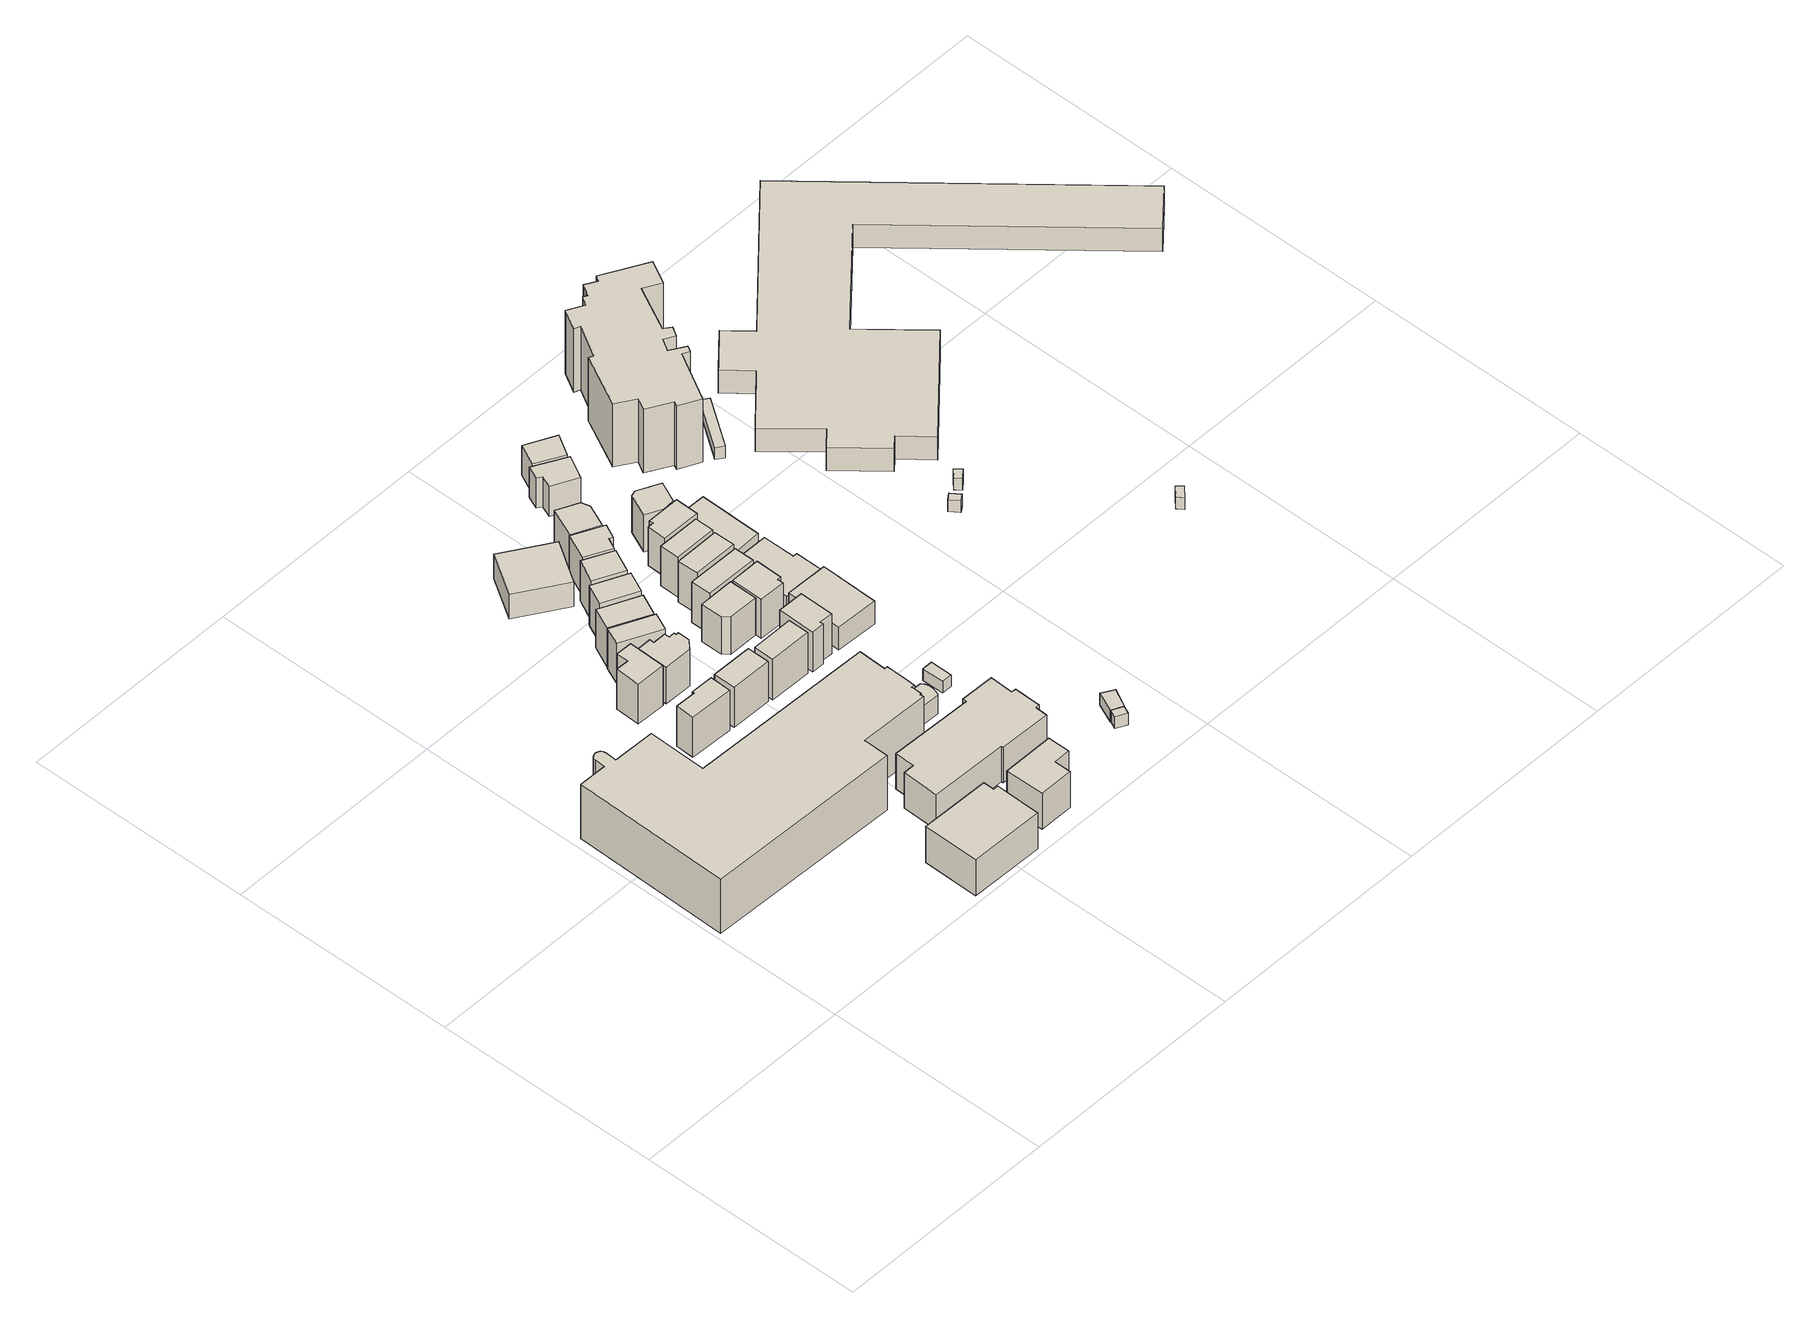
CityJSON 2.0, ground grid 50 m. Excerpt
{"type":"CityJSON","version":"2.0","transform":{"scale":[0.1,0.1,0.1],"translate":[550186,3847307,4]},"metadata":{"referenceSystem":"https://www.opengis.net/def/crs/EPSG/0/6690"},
"CityObjects":{
"building1":{"type":"Building","attributes":{"計測周辺長":196.18,"1/2500図郭":3,"区名":"東淀川区","町丁目名称":"井高野４丁目","街区番号":6,"class":"3002","usage":"422","measuredHeight":14,"storeysAboveGround":4,"BuildingDetailAttribute.buildingRoofEdgeArea":1460.34,"BuildingDetailAttribute.buildingStructureType":"603","BuildingDetailAttribute.buildingStructureOrgType":"3","BuildingDetailAttribute.detailedUsage":"1415","BuildingDetailAttribute.specifiedBuildingCoverageRate":0.6,"BuildingDetailAttribute.surveyYear":2017,"BuildingRiverFloodingRiskAttribute.description":"1","BuildingRiverFloodingRiskAttribute.rank":"2","BuildingRiverFloodingRiskAttribute.depth":2.36,"BuildingRiverFloodingRiskAttribute.adminType":"1","BuildingRiverFloodingRiskAttribute.scale":"2","BuildingRiverFloodingRiskAttribute.duration":105.32,"BuildingIDAttribute.prefecture":"27","BuildingIDAttribute.city":"27114"},"geometry":[{"type":"Solid","lod":"1","boundaries":[[[[0,1,2,3,4,5,6,7,8,9,10,11,12,13,14,15,16,17,18,19,20,21,22,23,24,25,26]],[[25,27,28,26]],[[24,29,27,25]],[[23,30,29,24]],[[22,31,30,23]],[[21,32,31,22]],[[20,33,32,21]],[[19,34,33,20]],[[18,35,34,19]],[[17,36,35,18]],[[16,37,36,17]],[[15,38,37,16]],[[14,39,38,15]],[[13,40,39,14]],[[12,41,40,13]],[[11,42,41,12]],[[10,43,42,11]],[[9,44,43,10]],[[8,45,44,9]],[[7,46,45,8]],[[6,47,46,7]],[[5,48,47,6]],[[4,49,48,5]],[[3,50,49,4]],[[2,51,50,3]],[[1,52,51,2]],[[0,53,52,1]],[[26,28,53,0]],[[27,29,30,31,32,33,34,35,36,37,38,39,40,41,42,43,44,45,46,47,48,49,50,51,52,53,28]]]]}]},
"building2":{"type":"Building","attributes":{"class":"3001","measuredHeight":9.3,"BuildingDetailAttribute.specifiedBuildingCoverageRate":0.6,"BuildingDetailAttribute.surveyYear":2017,"BuildingRiverFloodingRiskAttribute.description":"1","BuildingRiverFloodingRiskAttribute.rank":"2","BuildingRiverFloodingRiskAttribute.depth":2.57,"BuildingRiverFloodingRiskAttribute.adminType":"1","BuildingRiverFloodingRiskAttribute.scale":"2","BuildingRiverFloodingRiskAttribute.duration":127.08,"BuildingIDAttribute.prefecture":"27","BuildingIDAttribute.city":"27114"},"geometry":[{"type":"Solid","lod":"1","boundaries":[[[[54,55,56,57,58,59]],[[58,60,61,59]],[[57,62,60,58]],[[56,63,62,57]],[[55,64,63,56]],[[54,65,64,55]],[[59,61,65,54]],[[60,62,63,64,65,61]]]]}]},
"building3":{"type":"Building","attributes":{"計測周辺長":28.4,"1/2500図郭":3,"区名":"東淀川区","町丁目名称":"井高野４丁目","街区番号":6,"class":"3001","usage":"411","measuredHeight":10.3,"storeysAboveGround":3,"BuildingDetailAttribute.buildingRoofEdgeArea":41.92,"BuildingDetailAttribute.buildingStructureType":"610","BuildingDetailAttribute.buildingStructureOrgType":"2","BuildingDetailAttribute.detailedUsage":"1110","BuildingDetailAttribute.specifiedBuildingCoverageRate":0.6,"BuildingDetailAttribute.surveyYear":2017,"BuildingRiverFloodingRiskAttribute.description":"1","BuildingRiverFloodingRiskAttribute.rank":"2","BuildingRiverFloodingRiskAttribute.depth":2.26,"BuildingRiverFloodingRiskAttribute.adminType":"1","BuildingRiverFloodingRiskAttribute.scale":"2","BuildingRiverFloodingRiskAttribute.duration":91.05,"BuildingIDAttribute.prefecture":"27","BuildingIDAttribute.city":"27114"},"geometry":[{"type":"Solid","lod":"1","boundaries":[[[[66,67,68,69,70,71]],[[70,72,73,71]],[[69,74,72,70]],[[68,75,74,69]],[[67,76,75,68]],[[66,77,76,67]],[[71,73,77,66]],[[72,74,75,76,77,73]]]]}]},
"building4":{"type":"Building","attributes":{"計測周辺長":29.21,"1/2500図郭":3,"区名":"東淀川区","町丁目名称":"井高野４丁目","街区番号":6,"class":"3001","usage":"411","measuredHeight":10.3,"storeysAboveGround":3,"BuildingDetailAttribute.buildingRoofEdgeArea":44.87,"BuildingDetailAttribute.buildingStructureType":"610","BuildingDetailAttribute.buildingStructureOrgType":"2","BuildingDetailAttribute.detailedUsage":"1110","BuildingDetailAttribute.specifiedBuildingCoverageRate":0.6,"BuildingDetailAttribute.surveyYear":2017,"BuildingRiverFloodingRiskAttribute.description":"1","BuildingRiverFloodingRiskAttribute.rank":"2","BuildingRiverFloodingRiskAttribute.depth":1.73,"BuildingRiverFloodingRiskAttribute.adminType":"1","BuildingRiverFloodingRiskAttribute.scale":"2","BuildingRiverFloodingRiskAttribute.duration":37.47,"BuildingIDAttribute.prefecture":"27","BuildingIDAttribute.city":"27114"},"geometry":[{"type":"Solid","lod":"1","boundaries":[[[[78,79,80,81,82,83]],[[82,84,85,83]],[[81,86,84,82]],[[80,87,86,81]],[[79,88,87,80]],[[78,89,88,79]],[[83,85,89,78]],[[84,86,87,88,89,85]]]]}]},
"building5":{"type":"Building","attributes":{"計測周辺長":28.8,"1/2500図郭":3,"区名":"東淀川区","町丁目名称":"井高野４丁目","街区番号":6,"class":"3001","usage":"411","measuredHeight":9.4,"storeysAboveGround":3,"BuildingDetailAttribute.buildingRoofEdgeArea":46.7,"BuildingDetailAttribute.buildingStructureType":"610","BuildingDetailAttribute.buildingStructureOrgType":"2","BuildingDetailAttribute.detailedUsage":"1110","BuildingDetailAttribute.specifiedBuildingCoverageRate":0.6,"BuildingDetailAttribute.surveyYear":2017,"BuildingRiverFloodingRiskAttribute.description":"1","BuildingRiverFloodingRiskAttribute.rank":"2","BuildingRiverFloodingRiskAttribute.depth":1.73,"BuildingRiverFloodingRiskAttribute.adminType":"1","BuildingRiverFloodingRiskAttribute.scale":"2","BuildingRiverFloodingRiskAttribute.duration":37.47,"BuildingIDAttribute.prefecture":"27","BuildingIDAttribute.city":"27114"},"geometry":[{"type":"Solid","lod":"1","boundaries":[[[[90,91,92,93,94,95,96,97,98,99,100]],[[99,101,102,100]],[[98,103,101,99]],[[97,104,103,98]],[[96,105,104,97]],[[95,106,105,96]],[[94,107,106,95]],[[93,108,107,94]],[[92,109,108,93]],[[91,110,109,92]],[[90,111,110,91]],[[100,102,111,90]],[[101,103,104,105,106,107,108,109,110,111,102]]]]}]},
"building6":{"type":"Building","attributes":{"計測周辺長":27.89,"1/2500図郭":3,"区名":"東淀川区","町丁目名称":"井高野４丁目","街区番号":6,"class":"3001","usage":"411","measuredHeight":10.3,"storeysAboveGround":3,"BuildingDetailAttribute.buildingRoofEdgeArea":44.16,"BuildingDetailAttribute.buildingStructureType":"610","BuildingDetailAttribute.buildingStructureOrgType":"2","BuildingDetailAttribute.detailedUsage":"1110","BuildingDetailAttribute.specifiedBuildingCoverageRate":0.6,"BuildingDetailAttribute.surveyYear":2017,"BuildingRiverFloodingRiskAttribute.description":"1","BuildingRiverFloodingRiskAttribute.rank":"2","BuildingRiverFloodingRiskAttribute.depth":2.26,"BuildingRiverFloodingRiskAttribute.adminType":"1","BuildingRiverFloodingRiskAttribute.scale":"2","BuildingRiverFloodingRiskAttribute.duration":91.05,"BuildingIDAttribute.prefecture":"27","BuildingIDAttribute.city":"27114"},"geometry":[{"type":"Solid","lod":"1","boundaries":[[[[112,113,114,115]],[[114,116,117,115]],[[113,118,116,114]],[[112,119,118,113]],[[115,117,119,112]],[[116,118,119,117]]]]}]},
"building7":{"type":"Building","attributes":{"計測周辺長":27.49,"1/2500図郭":3,"区名":"東淀川区","町丁目名称":"井高野４丁目","街区番号":6,"class":"3001","usage":"411","measuredHeight":10.3,"storeysAboveGround":3,"BuildingDetailAttribute.buildingRoofEdgeArea":39.57,"BuildingDetailAttribute.buildingStructureType":"610","BuildingDetailAttribute.buildingStructureOrgType":"2","BuildingDetailAttribute.detailedUsage":"1110","BuildingDetailAttribute.specifiedBuildingCoverageRate":0.6,"BuildingDetailAttribute.surveyYear":2017,"BuildingRiverFloodingRiskAttribute.description":"1","BuildingRiverFloodingRiskAttribute.rank":"2","BuildingRiverFloodingRiskAttribute.depth":1.73,"BuildingRiverFloodingRiskAttribute.adminType":"1","BuildingRiverFloodingRiskAttribute.scale":"2","BuildingRiverFloodingRiskAttribute.duration":37.47,"BuildingIDAttribute.prefecture":"27","BuildingIDAttribute.city":"27114"},"geometry":[{"type":"Solid","lod":"1","boundaries":[[[[120,121,122,123]],[[122,124,125,123]],[[121,126,124,122]],[[120,127,126,121]],[[123,125,127,120]],[[124,126,127,125]]]]}]},
"building8":{"type":"Building","attributes":{"class":"3001","measuredHeight":9.1,"BuildingDetailAttribute.specifiedBuildingCoverageRate":0.6,"BuildingDetailAttribute.surveyYear":2017,"BuildingRiverFloodingRiskAttribute.description":"1","BuildingRiverFloodingRiskAttribute.rank":"2","BuildingRiverFloodingRiskAttribute.depth":2.59,"BuildingRiverFloodingRiskAttribute.adminType":"1","BuildingRiverFloodingRiskAttribute.scale":"2","BuildingRiverFloodingRiskAttribute.duration":127.22,"BuildingIDAttribute.prefecture":"27","BuildingIDAttribute.city":"27114"},"geometry":[{"type":"Solid","lod":"1","boundaries":[[[[128,129,130,131,132,133]],[[132,134,135,133]],[[131,136,134,132]],[[130,137,136,131]],[[129,138,137,130]],[[128,139,138,129]],[[133,135,139,128]],[[134,136,137,138,139,135]]]]}]},
"building9":{"type":"Building","attributes":{"class":"3002","measuredHeight":9.1,"BuildingDetailAttribute.specifiedBuildingCoverageRate":0.6,"BuildingDetailAttribute.surveyYear":2017,"BuildingRiverFloodingRiskAttribute.description":"1","BuildingRiverFloodingRiskAttribute.rank":"2","BuildingRiverFloodingRiskAttribute.depth":2.65,"BuildingRiverFloodingRiskAttribute.adminType":"1","BuildingRiverFloodingRiskAttribute.scale":"2","BuildingRiverFloodingRiskAttribute.duration":133.52,"BuildingIDAttribute.prefecture":"27","BuildingIDAttribute.city":"27114"},"geometry":[{"type":"Solid","lod":"1","boundaries":[[[[140,141,142,143,144,145,146,147,148,149,150,151,152,153]],[[152,154,155,153]],[[151,156,154,152]],[[150,157,156,151]],[[149,158,157,150]],[[148,159,158,149]],[[147,160,159,148]],[[146,161,160,147]],[[145,162,161,146]],[[144,163,162,145]],[[143,164,163,144]],[[142,165,164,143]],[[141,166,165,142]],[[140,167,166,141]],[[153,155,167,140]],[[154,156,157,158,159,160,161,162,163,164,165,166,167,155]]]]}]},
"building10":{"type":"Building","attributes":{"計測周辺長":29.02,"1/2500図郭":3,"区名":"東淀川区","町丁目名称":"井高野４丁目","街区番号":6,"class":"3001","usage":"411","measuredHeight":9.8,"storeysAboveGround":3,"BuildingDetailAttribute.buildingRoofEdgeArea":48.47,"BuildingDetailAttribute.buildingStructureType":"610","BuildingDetailAttribute.buildingStructureOrgType":"2","BuildingDetailAttribute.detailedUsage":"1110","BuildingDetailAttribute.specifiedBuildingCoverageRate":0.6,"BuildingDetailAttribute.surveyYear":2017,"BuildingRiverFloodingRiskAttribute.description":"1","BuildingRiverFloodingRiskAttribute.rank":"2","BuildingRiverFloodingRiskAttribute.depth":1.73,"BuildingRiverFloodingRiskAttribute.adminType":"1","BuildingRiverFloodingRiskAttribute.scale":"2","BuildingRiverFloodingRiskAttribute.duration":37.47,"BuildingIDAttribute.prefecture":"27","BuildingIDAttribute.city":"27114"},"geometry":[{"type":"Solid","lod":"1","boundaries":[[[[168,169,170,171]],[[170,172,173,171]],[[169,174,172,170]],[[168,175,174,169]],[[171,173,175,168]],[[172,174,175,173]]]]}]},
"building11":{"type":"Building","attributes":{"計測周辺長":26.32,"1/2500図郭":3,"区名":"東淀川区","町丁目名称":"井高野４丁目","街区番号":6,"class":"3001","usage":"411","measuredHeight":10.3,"storeysAboveGround":3,"BuildingDetailAttribute.buildingRoofEdgeArea":40.84,"BuildingDetailAttribute.buildingStructureType":"610","BuildingDetailAttribute.buildingStructureOrgType":"2","BuildingDetailAttribute.detailedUsage":"1110","BuildingDetailAttribute.specifiedBuildingCoverageRate":0.6,"BuildingDetailAttribute.surveyYear":2017,"BuildingRiverFloodingRiskAttribute.description":"1","BuildingRiverFloodingRiskAttribute.rank":"2","BuildingRiverFloodingRiskAttribute.depth":2.08,"BuildingRiverFloodingRiskAttribute.adminType":"1","BuildingRiverFloodingRiskAttribute.scale":"2","BuildingRiverFloodingRiskAttribute.duration":70.93,"BuildingIDAttribute.prefecture":"27","BuildingIDAttribute.city":"27114"},"geometry":[{"type":"Solid","lod":"1","boundaries":[[[[176,177,178,179]],[[178,180,181,179]],[[177,182,180,178]],[[176,183,182,177]],[[179,181,183,176]],[[180,182,183,181]]]]}]},
"building12":{"type":"Building","attributes":{"計測周辺長":27.81,"1/2500図郭":3,"区名":"東淀川区","町丁目名称":"井高野４丁目","街区番号":6,"class":"3001","usage":"411","measuredHeight":10.4,"storeysAboveGround":3,"BuildingDetailAttribute.buildingRoofEdgeArea":42.56,"BuildingDetailAttribute.buildingStructureType":"610","BuildingDetailAttribute.buildingStructureOrgType":"2","BuildingDetailAttribute.detailedUsage":"1110","BuildingDetailAttribute.specifiedBuildingCoverageRate":0.6,"BuildingDetailAttribute.surveyYear":2017,"BuildingRiverFloodingRiskAttribute.description":"1","BuildingRiverFloodingRiskAttribute.rank":"2","BuildingRiverFloodingRiskAttribute.depth":2.26,"BuildingRiverFloodingRiskAttribute.adminType":"1","BuildingRiverFloodingRiskAttribute.scale":"2","BuildingRiverFloodingRiskAttribute.duration":91.05,"BuildingIDAttribute.prefecture":"27","BuildingIDAttribute.city":"27114"},"geometry":[{"type":"Solid","lod":"1","boundaries":[[[[184,185,186,187]],[[186,188,189,187]],[[185,190,188,186]],[[184,191,190,185]],[[187,189,191,184]],[[188,190,191,189]]]]}]},
"building13":{"type":"Building","attributes":{"計測周辺長":45.64,"1/2500図郭":3,"区名":"東淀川区","町丁目名称":"井高野４丁目","街区番号":6,"class":"3001","usage":"401","measuredHeight":6.3,"storeysAboveGround":2,"BuildingDetailAttribute.buildingRoofEdgeArea":129.64,"BuildingDetailAttribute.buildingStructureType":"610","BuildingDetailAttribute.buildingStructureOrgType":"2","BuildingDetailAttribute.detailedUsage":"1310","BuildingDetailAttribute.specifiedBuildingCoverageRate":0.6,"BuildingDetailAttribute.surveyYear":2017,"BuildingRiverFloodingRiskAttribute.description":"1","BuildingRiverFloodingRiskAttribute.rank":"2","BuildingRiverFloodingRiskAttribute.depth":2.08,"BuildingRiverFloodingRiskAttribute.adminType":"1","BuildingRiverFloodingRiskAttribute.scale":"2","BuildingRiverFloodingRiskAttribute.duration":70.93,"BuildingIDAttribute.prefecture":"27","BuildingIDAttribute.city":"27114"},"geometry":[{"type":"Solid","lod":"1","boundaries":[[[[192,193,194,195]],[[194,196,197,195]],[[193,198,196,194]],[[192,199,198,193]],[[195,197,199,192]],[[196,198,199,197]]]]}]},
"building14":{"type":"Building","attributes":{"class":"3003","measuredHeight":4.7,"BuildingDetailAttribute.specifiedBuildingCoverageRate":0.6,"BuildingDetailAttribute.surveyYear":2017,"BuildingRiverFloodingRiskAttribute.description":"1","BuildingRiverFloodingRiskAttribute.rank":"2","BuildingRiverFloodingRiskAttribute.depth":2.65,"BuildingRiverFloodingRiskAttribute.adminType":"1","BuildingRiverFloodingRiskAttribute.scale":"2","BuildingRiverFloodingRiskAttribute.duration":133.52,"BuildingIDAttribute.prefecture":"27","BuildingIDAttribute.city":"27114"},"geometry":[{"type":"Solid","lod":"1","boundaries":[[[[200,201,202,203,204,205,206,207,208]],[[207,209,210,208]],[[206,211,209,207]],[[205,212,211,206]],[[204,213,212,205]],[[203,214,213,204]],[[202,215,214,203]],[[201,216,215,202]],[[200,217,216,201]],[[208,210,217,200]],[[209,211,212,213,214,215,216,217,210]]]]}]},
"building15":{"type":"Building","attributes":{"計測周辺長":25.13,"1/2500図郭":3,"区名":"東淀川区","町丁目名称":"井高野４丁目","街区番号":6,"class":"3001","usage":"411","measuredHeight":10.3,"storeysAboveGround":3,"BuildingDetailAttribute.buildingRoofEdgeArea":38.94,"BuildingDetailAttribute.buildingStructureType":"610","BuildingDetailAttribute.buildingStructureOrgType":"2","BuildingDetailAttribute.detailedUsage":"1110","BuildingDetailAttribute.specifiedBuildingCoverageRate":0.6,"BuildingDetailAttribute.surveyYear":2017,"BuildingRiverFloodingRiskAttribute.description":"1","BuildingRiverFloodingRiskAttribute.rank":"2","BuildingRiverFloodingRiskAttribute.depth":2.08,"BuildingRiverFloodingRiskAttribute.adminType":"1","BuildingRiverFloodingRiskAttribute.scale":"2","BuildingRiverFloodingRiskAttribute.duration":70.93,"BuildingIDAttribute.prefecture":"27","BuildingIDAttribute.city":"27114"},"geometry":[{"type":"Solid","lod":"1","boundaries":[[[[218,219,220,221]],[[220,222,223,221]],[[219,224,222,220]],[[218,225,224,219]],[[221,223,225,218]],[[222,224,225,223]]]]}]},
"building16":{"type":"Building","attributes":{"計測周辺長":26.94,"1/2500図郭":3,"区名":"東淀川区","町丁目名称":"井高野４丁目","街区番号":6,"class":"3001","usage":"411","measuredHeight":9.5,"storeysAboveGround":3,"BuildingDetailAttribute.buildingRoofEdgeArea":46.25,"BuildingDetailAttribute.buildingStructureType":"610","BuildingDetailAttribute.buildingStructureOrgType":"2","BuildingDetailAttribute.detailedUsage":"1110","BuildingDetailAttribute.specifiedBuildingCoverageRate":0.6,"BuildingDetailAttribute.surveyYear":2017,"BuildingRiverFloodingRiskAttribute.description":"1","BuildingRiverFloodingRiskAttribute.rank":"2","BuildingRiverFloodingRiskAttribute.depth":1.73,"BuildingRiverFloodingRiskAttribute.adminType":"1","BuildingRiverFloodingRiskAttribute.scale":"2","BuildingRiverFloodingRiskAttribute.duration":37.47,"BuildingIDAttribute.prefecture":"27","BuildingIDAttribute.city":"27114"},"geometry":[{"type":"Solid","lod":"1","boundaries":[[[[226,227,228,229,230]],[[229,231,232,230]],[[228,233,231,229]],[[227,234,233,228]],[[226,235,234,227]],[[230,232,235,226]],[[231,233,234,235,232]]]]}]},
"building17":{"type":"Building","attributes":{"計測周辺長":26.48,"1/2500図郭":3,"区名":"東淀川区","町丁目名称":"井高野４丁目","街区番号":6,"class":"3001","usage":"411","measuredHeight":9.8,"storeysAboveGround":3,"BuildingDetailAttribute.buildingRoofEdgeArea":41.31,"BuildingDetailAttribute.buildingStructureType":"610","BuildingDetailAttribute.buildingStructureOrgType":"2","BuildingDetailAttribute.detailedUsage":"1110","BuildingDetailAttribute.specifiedBuildingCoverageRate":0.6,"BuildingDetailAttribute.surveyYear":2017,"BuildingRiverFloodingRiskAttribute.description":"1","BuildingRiverFloodingRiskAttribute.rank":"2","BuildingRiverFloodingRiskAttribute.depth":2.08,"BuildingRiverFloodingRiskAttribute.adminType":"1","BuildingRiverFloodingRiskAttribute.scale":"2","BuildingRiverFloodingRiskAttribute.duration":70.93,"BuildingIDAttribute.prefecture":"27","BuildingIDAttribute.city":"27114"},"geometry":[{"type":"Solid","lod":"1","boundaries":[[[[236,237,238,239,240,241]],[[240,242,243,241]],[[239,244,242,240]],[[238,245,244,239]],[[237,246,245,238]],[[236,247,246,237]],[[241,243,247,236]],[[242,244,245,246,247,243]]]]}]},
"building18":{"type":"Building","attributes":{"計測周辺長":27.97,"1/2500図郭":3,"区名":"東淀川区","町丁目名称":"井高野４丁目","街区番号":6,"class":"3001","usage":"411","measuredHeight":10.2,"storeysAboveGround":3,"BuildingDetailAttribute.buildingRoofEdgeArea":45.29,"BuildingDetailAttribute.buildingStructureType":"610","BuildingDetailAttribute.buildingStructureOrgType":"2","BuildingDetailAttribute.detailedUsage":"1110","BuildingDetailAttribute.specifiedBuildingCoverageRate":0.6,"BuildingDetailAttribute.surveyYear":2017,"BuildingRiverFloodingRiskAttribute.description":"1","BuildingRiverFloodingRiskAttribute.rank":"2","BuildingRiverFloodingRiskAttribute.depth":2.65,"BuildingRiverFloodingRiskAttribute.adminType":"1","BuildingRiverFloodingRiskAttribute.scale":"2","BuildingRiverFloodingRiskAttribute.duration":132.47,"BuildingIDAttribute.prefecture":"27","BuildingIDAttribute.city":"27114"},"geometry":[{"type":"Solid","lod":"1","boundaries":[[[[248,249,250,251,252,253]],[[252,254,255,253]],[[251,256,254,252]],[[250,257,256,251]],[[249,258,257,250]],[[248,259,258,249]],[[253,255,259,248]],[[254,256,257,258,259,255]]]]}]},
"building19":{"type":"Building","attributes":{"計測周辺長":31.84,"1/2500図郭":3,"区名":"東淀川区","町丁目名称":"井高野４丁目","街区番号":6,"class":"3001","usage":"411","measuredHeight":10.4,"storeysAboveGround":3,"BuildingDetailAttribute.buildingRoofEdgeArea":50.56,"BuildingDetailAttribute.buildingStructureType":"610","BuildingDetailAttribute.buildingStructureOrgType":"2","BuildingDetailAttribute.detailedUsage":"1110","BuildingDetailAttribute.specifiedBuildingCoverageRate":0.6,"BuildingDetailAttribute.surveyYear":2017,"BuildingRiverFloodingRiskAttribute.description":"1","BuildingRiverFloodingRiskAttribute.rank":"2","BuildingRiverFloodingRiskAttribute.depth":2.44,"BuildingRiverFloodingRiskAttribute.adminType":"1","BuildingRiverFloodingRiskAttribute.scale":"2","BuildingRiverFloodingRiskAttribute.duration":109.85,"BuildingIDAttribute.prefecture":"27","BuildingIDAttribute.city":"27114"},"geometry":[{"type":"Solid","lod":"1","boundaries":[[[[260,261,262,263]],[[262,264,265,263]],[[261,266,264,262]],[[260,267,266,261]],[[263,265,267,260]],[[264,266,267,265]]]]}]},
"building20":{"type":"Building","attributes":{"class":"3001","BuildingDetailAttribute.specifiedBuildingCoverageRate":0.6,"BuildingDetailAttribute.surveyYear":2017,"BuildingRiverFloodingRiskAttribute.description":"1","BuildingRiverFloodingRiskAttribute.rank":"2","BuildingRiverFloodingRiskAttribute.depth":2.65,"BuildingRiverFloodingRiskAttribute.adminType":"1","BuildingRiverFloodingRiskAttribute.scale":"2","BuildingRiverFloodingRiskAttribute.duration":133.52,"BuildingIDAttribute.prefecture":"27","BuildingIDAttribute.city":"27114"},"geometry":[{"type":"Solid","lod":"1","boundaries":[[[[268,269,270,271]],[[270,272,273,271]],[[269,274,272,270]],[[268,275,274,269]],[[271,273,275,268]],[[272,274,275,273]]]]}]},
"building21":{"type":"Building","attributes":{"計測周辺長":27.57,"1/2500図郭":3,"区名":"東淀川区","町丁目名称":"井高野４丁目","街区番号":6,"class":"3001","usage":"411","measuredHeight":10.1,"storeysAboveGround":3,"BuildingDetailAttribute.buildingRoofEdgeArea":46.41,"BuildingDetailAttribute.buildingStructureType":"610","BuildingDetailAttribute.buildingStructureOrgType":"2","BuildingDetailAttribute.detailedUsage":"1110","BuildingDetailAttribute.specifiedBuildingCoverageRate":0.6,"BuildingDetailAttribute.surveyYear":2017,"BuildingRiverFloodingRiskAttribute.description":"1","BuildingRiverFloodingRiskAttribute.rank":"2","BuildingRiverFloodingRiskAttribute.depth":2.44,"BuildingRiverFloodingRiskAttribute.adminType":"1","BuildingRiverFloodingRiskAttribute.scale":"2","BuildingRiverFloodingRiskAttribute.duration":109.85,"BuildingIDAttribute.prefecture":"27","BuildingIDAttribute.city":"27114"},"geometry":[{"type":"Solid","lod":"1","boundaries":[[[[276,277,278,279,280,281]],[[280,282,283,281]],[[279,284,282,280]],[[278,285,284,279]],[[277,286,285,278]],[[276,287,286,277]],[[281,283,287,276]],[[282,284,285,286,287,283]]]]}]},
"building22":{"type":"Building","attributes":{"計測周辺長":25.81,"1/2500図郭":3,"区名":"東淀川区","町丁目名称":"井高野４丁目","街区番号":6,"class":"3001","usage":"411","measuredHeight":9.5,"storeysAboveGround":3,"BuildingDetailAttribute.buildingRoofEdgeArea":43.29,"BuildingDetailAttribute.buildingStructureType":"610","BuildingDetailAttribute.buildingStructureOrgType":"2","BuildingDetailAttribute.detailedUsage":"1110","BuildingDetailAttribute.specifiedBuildingCoverageRate":0.6,"BuildingDetailAttribute.surveyYear":2017,"BuildingRiverFloodingRiskAttribute.description":"1","BuildingRiverFloodingRiskAttribute.rank":"2","BuildingRiverFloodingRiskAttribute.depth":2.08,"BuildingRiverFloodingRiskAttribute.adminType":"1","BuildingRiverFloodingRiskAttribute.scale":"2","BuildingRiverFloodingRiskAttribute.duration":70.93,"BuildingIDAttribute.prefecture":"27","BuildingIDAttribute.city":"27114"},"geometry":[{"type":"Solid","lod":"1","boundaries":[[[[288,289,290,291,292]],[[291,293,294,292]],[[290,295,293,291]],[[289,296,295,290]],[[288,297,296,289]],[[292,294,297,288]],[[293,295,296,297,294]]]]}]},
"building23":{"type":"Building","attributes":{"計測周辺長":28.93,"1/2500図郭":3,"区名":"東淀川区","町丁目名称":"井高野４丁目","街区番号":6,"class":"3001","usage":"411","measuredHeight":10.6,"storeysAboveGround":3,"BuildingDetailAttribute.buildingRoofEdgeArea":45.3,"BuildingDetailAttribute.buildingStructureType":"610","BuildingDetailAttribute.buildingStructureOrgType":"2","BuildingDetailAttribute.detailedUsage":"1110","BuildingDetailAttribute.specifiedBuildingCoverageRate":0.6,"BuildingDetailAttribute.surveyYear":2017,"BuildingRiverFloodingRiskAttribute.description":"1","BuildingRiverFloodingRiskAttribute.rank":"2","BuildingRiverFloodingRiskAttribute.depth":2.44,"BuildingRiverFloodingRiskAttribute.adminType":"1","BuildingRiverFloodingRiskAttribute.scale":"2","BuildingRiverFloodingRiskAttribute.duration":109.85,"BuildingIDAttribute.prefecture":"27","BuildingIDAttribute.city":"27114"},"geometry":[{"type":"Solid","lod":"1","boundaries":[[[[298,299,300,301]],[[300,302,303,301]],[[299,304,302,300]],[[298,305,304,299]],[[301,303,305,298]],[[302,304,305,303]]]]}]},
"building24":{"type":"Building","attributes":{"計測周辺長":27.26,"1/2500図郭":3,"区名":"東淀川区","町丁目名称":"井高野４丁目","街区番号":6,"class":"3001","usage":"411","measuredHeight":10.2,"storeysAboveGround":3,"BuildingDetailAttribute.buildingRoofEdgeArea":39.54,"BuildingDetailAttribute.buildingStructureType":"610","BuildingDetailAttribute.buildingStructureOrgType":"2","BuildingDetailAttribute.detailedUsage":"1110","BuildingDetailAttribute.specifiedBuildingCoverageRate":0.6,"BuildingDetailAttribute.surveyYear":2017,"BuildingRiverFloodingRiskAttribute.description":"1","BuildingRiverFloodingRiskAttribute.rank":"2","BuildingRiverFloodingRiskAttribute.depth":1.98,"BuildingRiverFloodingRiskAttribute.adminType":"1","BuildingRiverFloodingRiskAttribute.scale":"2","BuildingRiverFloodingRiskAttribute.duration":59.4,"BuildingIDAttribute.prefecture":"27","BuildingIDAttribute.city":"27114"},"geometry":[{"type":"Solid","lod":"1","boundaries":[[[[306,307,308,309]],[[308,310,311,309]],[[307,312,310,308]],[[306,313,312,307]],[[309,311,313,306]],[[310,312,313,311]]]]}]},
"building25":{"type":"Building","attributes":{"class":"3001","BuildingDetailAttribute.specifiedBuildingCoverageRate":0.6,"BuildingDetailAttribute.surveyYear":2017,"BuildingRiverFloodingRiskAttribute.description":"1","BuildingRiverFloodingRiskAttribute.rank":"2","BuildingRiverFloodingRiskAttribute.depth":2.24,"BuildingRiverFloodingRiskAttribute.adminType":"1","BuildingRiverFloodingRiskAttribute.scale":"2","BuildingRiverFloodingRiskAttribute.duration":87.85,"BuildingIDAttribute.prefecture":"27","BuildingIDAttribute.city":"27114"},"geometry":[{"type":"Solid","lod":"1","boundaries":[[[[314,315,316,317,318]],[[317,319,320,318]],[[316,321,319,317]],[[315,322,321,316]],[[314,323,322,315]],[[318,320,323,314]],[[319,321,322,323,320]]]]}]},
"building26":{"type":"Building","attributes":{"計測周辺長":43.84,"1/2500図郭":3,"区名":"東淀川区","町丁目名称":"井高野４丁目","街区番号":6,"class":"3001","usage":"411","measuredHeight":5.9,"storeysAboveGround":2,"BuildingDetailAttribute.buildingRoofEdgeArea":117.25,"BuildingDetailAttribute.buildingStructureType":"601","BuildingDetailAttribute.buildingStructureOrgType":"1","BuildingDetailAttribute.detailedUsage":"1110","BuildingDetailAttribute.specifiedBuildingCoverageRate":0.6,"BuildingDetailAttribute.surveyYear":2017,"BuildingRiverFloodingRiskAttribute.description":"1","BuildingRiverFloodingRiskAttribute.rank":"2","BuildingRiverFloodingRiskAttribute.depth":2.44,"BuildingRiverFloodingRiskAttribute.adminType":"1","BuildingRiverFloodingRiskAttribute.scale":"2","BuildingRiverFloodingRiskAttribute.duration":109.85,"BuildingIDAttribute.prefecture":"27","BuildingIDAttribute.city":"27114"},"geometry":[{"type":"Solid","lod":"1","boundaries":[[[[324,325,326,327]],[[326,328,329,327]],[[325,330,328,326]],[[324,331,330,325]],[[327,329,331,324]],[[328,330,331,329]]]]}]},
"building27":{"type":"Building","attributes":{"class":"3001","BuildingDetailAttribute.specifiedBuildingCoverageRate":0.6,"BuildingDetailAttribute.surveyYear":2017,"BuildingRiverFloodingRiskAttribute.description":"1","BuildingRiverFloodingRiskAttribute.rank":"2","BuildingRiverFloodingRiskAttribute.depth":2.24,"BuildingRiverFloodingRiskAttribute.adminType":"1","BuildingRiverFloodingRiskAttribute.scale":"2","BuildingRiverFloodingRiskAttribute.duration":87.85,"BuildingIDAttribute.prefecture":"27","BuildingIDAttribute.city":"27114"},"geometry":[{"type":"Solid","lod":"1","boundaries":[[[[317,332,333,334,335,318]],[[335,336,320,318]],[[334,337,336,335]],[[333,338,337,334]],[[332,339,338,333]],[[317,319,339,332]],[[318,320,319,317]],[[336,337,338,339,319,320]]]]}]},
"building28":{"type":"Building","attributes":{"計測周辺長":27.48,"1/2500図郭":3,"区名":"東淀川区","町丁目名称":"井高野４丁目","街区番号":6,"class":"3001","usage":"411","measuredHeight":9.9,"storeysAboveGround":3,"BuildingDetailAttribute.buildingRoofEdgeArea":42.92,"BuildingDetailAttribute.buildingStructureType":"610","BuildingDetailAttribute.buildingStructureOrgType":"2","BuildingDetailAttribute.detailedUsage":"1110","BuildingDetailAttribute.specifiedBuildingCoverageRate":0.6,"BuildingDetailAttribute.surveyYear":2017,"BuildingRiverFloodingRiskAttribute.description":"1","BuildingRiverFloodingRiskAttribute.rank":"2","BuildingRiverFloodingRiskAttribute.depth":1.98,"BuildingRiverFloodingRiskAttribute.adminType":"1","BuildingRiverFloodingRiskAttribute.scale":"2","BuildingRiverFloodingRiskAttribute.duration":59.4,"BuildingIDAttribute.prefecture":"27","BuildingIDAttribute.city":"27114"},"geometry":[{"type":"Solid","lod":"1","boundaries":[[[[340,341,342,343,344,345]],[[344,346,347,345]],[[343,348,346,344]],[[342,349,348,343]],[[341,350,349,342]],[[340,351,350,341]],[[345,347,351,340]],[[346,348,349,350,351,347]]]]}]},
"building29":{"type":"Building","attributes":{"計測周辺長":23.77,"1/2500図郭":3,"区名":"東淀川区","町丁目名称":"井高野４丁目","街区番号":6,"class":"3001","usage":"411","measuredHeight":9.4,"storeysAboveGround":3,"BuildingDetailAttribute.buildingRoofEdgeArea":37.9,"BuildingDetailAttribute.buildingStructureType":"610","BuildingDetailAttribute.buildingStructureOrgType":"2","BuildingDetailAttribute.detailedUsage":"1110","BuildingDetailAttribute.specifiedBuildingCoverageRate":0.6,"BuildingDetailAttribute.surveyYear":2017,"BuildingRiverFloodingRiskAttribute.description":"1","BuildingRiverFloodingRiskAttribute.rank":"2","BuildingRiverFloodingRiskAttribute.depth":1.98,"BuildingRiverFloodingRiskAttribute.adminType":"1","BuildingRiverFloodingRiskAttribute.scale":"2","BuildingRiverFloodingRiskAttribute.duration":59.4,"BuildingIDAttribute.prefecture":"27","BuildingIDAttribute.city":"27114"},"geometry":[{"type":"Solid","lod":"1","boundaries":[[[[352,353,354,355,356,357]],[[356,358,359,357]],[[355,360,358,356]],[[354,361,360,355]],[[353,362,361,354]],[[352,363,362,353]],[[357,359,363,352]],[[358,360,361,362,363,359]]]]}]},
"building30":{"type":"Building","attributes":{"計測周辺長":44.95,"1/2500図郭":3,"区名":"東淀川区","町丁目名称":"井高野４丁目","街区番号":6,"class":"3001","usage":"411","measuredHeight":3.9,"storeysAboveGround":1,"BuildingDetailAttribute.buildingRoofEdgeArea":116.6,"BuildingDetailAttribute.buildingStructureType":"601","BuildingDetailAttribute.buildingStructureOrgType":"1","BuildingDetailAttribute.detailedUsage":"1110","BuildingDetailAttribute.specifiedBuildingCoverageRate":0.6,"BuildingDetailAttribute.surveyYear":2017,"BuildingRiverFloodingRiskAttribute.description":"1","BuildingRiverFloodingRiskAttribute.rank":"2","BuildingRiverFloodingRiskAttribute.depth":2.44,"BuildingRiverFloodingRiskAttribute.adminType":"1","BuildingRiverFloodingRiskAttribute.scale":"2","BuildingRiverFloodingRiskAttribute.duration":109.85,"BuildingIDAttribute.prefecture":"27","BuildingIDAttribute.city":"27114"},"geometry":[{"type":"Solid","lod":"1","boundaries":[[[[364,365,366,367,368,369]],[[368,370,371,369]],[[367,372,370,368]],[[366,373,372,367]],[[365,374,373,366]],[[364,375,374,365]],[[369,371,375,364]],[[370,372,373,374,375,371]]]]}]},
"building31":{"type":"Building","attributes":{"計測周辺長":26.76,"1/2500図郭":3,"区名":"東淀川区","町丁目名称":"井高野４丁目","街区番号":8,"class":"3001","usage":"411","measuredHeight":7.8,"storeysAboveGround":3,"BuildingDetailAttribute.buildingRoofEdgeArea":41.28,"BuildingDetailAttribute.buildingStructureType":"601","BuildingDetailAttribute.buildingStructureOrgType":"1","BuildingDetailAttribute.detailedUsage":"1110","BuildingDetailAttribute.specifiedBuildingCoverageRate":0.6,"BuildingDetailAttribute.surveyYear":2017,"BuildingRiverFloodingRiskAttribute.description":"1","BuildingRiverFloodingRiskAttribute.rank":"2","BuildingRiverFloodingRiskAttribute.depth":1.59,"BuildingRiverFloodingRiskAttribute.adminType":"1","BuildingRiverFloodingRiskAttribute.scale":"2","BuildingRiverFloodingRiskAttribute.duration":26.72,"BuildingIDAttribute.prefecture":"27","BuildingIDAttribute.city":"27114"},"geometry":[{"type":"Solid","lod":"1","boundaries":[[[[376,377,378,379,380,381]],[[380,382,383,381]],[[379,384,382,380]],[[378,385,384,379]],[[377,386,385,378]],[[376,387,386,377]],[[381,383,387,376]],[[382,384,385,386,387,383]]]]}]},
"building32":{"type":"Building","attributes":{"計測周辺長":39.77,"1/2500図郭":3,"区名":"東淀川区","町丁目名称":"井高野４丁目","街区番号":6,"class":"3001","usage":"411","measuredHeight":4.6,"storeysAboveGround":1,"BuildingDetailAttribute.buildingRoofEdgeArea":83.68,"BuildingDetailAttribute.buildingStructureType":"601","BuildingDetailAttribute.buildingStructureOrgType":"1","BuildingDetailAttribute.detailedUsage":"1110","BuildingDetailAttribute.specifiedBuildingCoverageRate":0.6,"BuildingDetailAttribute.surveyYear":2017,"BuildingRiverFloodingRiskAttribute.description":"1","BuildingRiverFloodingRiskAttribute.rank":"2","BuildingRiverFloodingRiskAttribute.depth":1.98,"BuildingRiverFloodingRiskAttribute.adminType":"1","BuildingRiverFloodingRiskAttribute.scale":"2","BuildingRiverFloodingRiskAttribute.duration":59.4,"BuildingIDAttribute.prefecture":"27","BuildingIDAttribute.city":"27114"},"geometry":[{"type":"Solid","lod":"1","boundaries":[[[[388,389,390,391]],[[390,392,393,391]],[[389,394,392,390]],[[388,395,394,389]],[[391,393,395,388]],[[392,394,395,393]]]]}]},
"building33":{"type":"Building","attributes":{"計測周辺長":24.4,"1/2500図郭":3,"区名":"東淀川区","町丁目名称":"井高野４丁目","街区番号":8,"class":"3001","usage":"411","measuredHeight":7.6,"storeysAboveGround":3,"BuildingDetailAttribute.buildingRoofEdgeArea":36.25,"BuildingDetailAttribute.buildingStructureType":"601","BuildingDetailAttribute.buildingStructureOrgType":"1","BuildingDetailAttribute.detailedUsage":"1110","BuildingDetailAttribute.specifiedBuildingCoverageRate":0.6,"BuildingDetailAttribute.surveyYear":2017,"BuildingRiverFloodingRiskAttribute.description":"1","BuildingRiverFloodingRiskAttribute.rank":"2","BuildingRiverFloodingRiskAttribute.depth":1.59,"BuildingRiverFloodingRiskAttribute.adminType":"1","BuildingRiverFloodingRiskAttribute.scale":"2","BuildingRiverFloodingRiskAttribute.duration":26.72,"BuildingIDAttribute.prefecture":"27","BuildingIDAttribute.city":"27114"},"geometry":[{"type":"Solid","lod":"1","boundaries":[[[[396,397,398,399]],[[398,400,401,399]],[[397,402,400,398]],[[396,403,402,397]],[[399,401,403,396]],[[400,402,403,401]]]]}]},
"building34":{"type":"Building","attributes":{"class":"3003","BuildingDetailAttribute.specifiedBuildingCoverageRate":0.6,"BuildingDetailAttribute.surveyYear":2017,"BuildingRiverFloodingRiskAttribute.description":"1","BuildingRiverFloodingRiskAttribute.rank":"2","BuildingRiverFloodingRiskAttribute.depth":1.52,"BuildingRiverFloodingRiskAttribute.adminType":"1","BuildingRiverFloodingRiskAttribute.scale":"2","BuildingRiverFloodingRiskAttribute.duration":22.37,"BuildingIDAttribute.prefecture":"27","BuildingIDAttribute.city":"27114"},"geometry":[{"type":"Solid","lod":"1","boundaries":[[[[404,405,406,407]],[[406,408,409,407]],[[405,410,408,406]],[[404,411,410,405]],[[407,409,411,404]],[[408,410,411,409]]]]}]},
"building35":{"type":"Building","attributes":{"計測周辺長":122.35,"1/2500図郭":3,"区名":"東淀川区","町丁目名称":"井高野４丁目","街区番号":8,"class":"3002","usage":"412","measuredHeight":16.2,"storeysAboveGround":7,"BuildingDetailAttribute.buildingRoofEdgeArea":511.22,"BuildingDetailAttribute.buildingStructureType":"603","BuildingDetailAttribute.buildingStructureOrgType":"3","BuildingDetailAttribute.detailedUsage":"1130","BuildingDetailAttribute.specifiedBuildingCoverageRate":0.6,"BuildingDetailAttribute.surveyYear":2017,"BuildingRiverFloodingRiskAttribute.description":"1","BuildingRiverFloodingRiskAttribute.rank":"2","BuildingRiverFloodingRiskAttribute.depth":1.59,"BuildingRiverFloodingRiskAttribute.adminType":"1","BuildingRiverFloodingRiskAttribute.scale":"2","BuildingRiverFloodingRiskAttribute.duration":26.72,"BuildingIDAttribute.prefecture":"27","BuildingIDAttribute.city":"27114"},"geometry":[{"type":"Solid","lod":"1","boundaries":[[[[412,413,414,415,416,417,418,419,420,421,422,423,424,425,426,427,428,429,430,431,432,433,434,435,436,437,438,439,440,441,442]],[[441,443,444,442]],[[440,445,443,441]],[[439,446,445,440]],[[438,447,446,439]],[[437,448,447,438]],[[436,449,448,437]],[[435,450,449,436]],[[434,451,450,435]],[[433,452,451,434]],[[432,453,452,433]],[[431,454,453,432]],[[430,455,454,431]],[[429,456,455,430]],[[428,457,456,429]],[[427,458,457,428]],[[426,459,458,427]],[[425,460,459,426]],[[424,461,460,425]],[[423,462,461,424]],[[422,463,462,423]],[[421,464,463,422]],[[420,465,464,421]],[[419,466,465,420]],[[418,467,466,419]],[[417,468,467,418]],[[416,469,468,417]],[[415,470,469,416]],[[414,471,470,415]],[[413,472,471,414]],[[412,473,472,413]],[[442,444,473,412]],[[443,445,446,447,448,449,450,451,452,453,454,455,456,457,458,459,460,461,462,463,464,465,466,467,468,469,470,471,472,473,444]]]]}]},
"building36":{"type":"Building","attributes":{"class":"3001","BuildingDetailAttribute.specifiedBuildingCoverageRate":0.6,"BuildingDetailAttribute.surveyYear":2017,"BuildingRiverFloodingRiskAttribute.description":"1","BuildingRiverFloodingRiskAttribute.rank":"2","BuildingRiverFloodingRiskAttribute.depth":1.62,"BuildingRiverFloodingRiskAttribute.adminType":"1","BuildingRiverFloodingRiskAttribute.scale":"2","BuildingRiverFloodingRiskAttribute.duration":28.53,"BuildingIDAttribute.prefecture":"27","BuildingIDAttribute.city":"27114"},"geometry":[{"type":"Solid","lod":"1","boundaries":[[[[474,475,476,477]],[[476,478,479,477]],[[475,480,478,476]],[[474,481,480,475]],[[477,479,481,474]],[[478,480,481,479]]]]}]},
"building37":{"type":"Building","attributes":{"class":"3001","BuildingDetailAttribute.specifiedBuildingCoverageRate":0.6,"BuildingDetailAttribute.surveyYear":2017,"BuildingRiverFloodingRiskAttribute.description":"1","BuildingRiverFloodingRiskAttribute.rank":"2","BuildingRiverFloodingRiskAttribute.depth":1.62,"BuildingRiverFloodingRiskAttribute.adminType":"1","BuildingRiverFloodingRiskAttribute.scale":"2","BuildingRiverFloodingRiskAttribute.duration":28.53,"BuildingIDAttribute.prefecture":"27","BuildingIDAttribute.city":"27114"},"geometry":[{"type":"Solid","lod":"1","boundaries":[[[[482,483,484,485]],[[484,486,487,485]],[[483,488,486,484]],[[482,489,488,483]],[[485,487,489,482]],[[486,488,489,487]]]]}]},
"building38":{"type":"Building","attributes":{"class":"3001","BuildingDetailAttribute.specifiedBuildingCoverageRate":0.6,"BuildingDetailAttribute.surveyYear":2017,"BuildingRiverFloodingRiskAttribute.description":"1","BuildingRiverFloodingRiskAttribute.rank":"2","BuildingRiverFloodingRiskAttribute.depth":1.56,"BuildingRiverFloodingRiskAttribute.adminType":"1","BuildingRiverFloodingRiskAttribute.scale":"2","BuildingRiverFloodingRiskAttribute.duration":25.27,"BuildingIDAttribute.prefecture":"27","BuildingIDAttribute.city":"27114"},"geometry":[{"type":"Solid","lod":"1","boundaries":[[[[490,491,492,493]],[[492,494,495,493]],[[491,496,494,492]],[[490,497,496,491]],[[493,495,497,490]],[[494,496,497,495]]]]}]},
"building39":{"type":"Building","attributes":{"計測周辺長":327.81,"1/2500図郭":3,"区名":"東淀川区","町丁目名称":"井高野４丁目","街区番号":8,"class":"3001","usage":"422","measuredHeight":5.9,"storeysAboveGround":1,"BuildingDetailAttribute.buildingRoofEdgeArea":2234.58,"BuildingDetailAttribute.buildingStructureType":"610","BuildingDetailAttribute.buildingStructureOrgType":"2","BuildingDetailAttribute.detailedUsage":"1402","BuildingDetailAttribute.specifiedBuildingCoverageRate":0.6,"BuildingDetailAttribute.surveyYear":2017,"BuildingRiverFloodingRiskAttribute.description":"1","BuildingRiverFloodingRiskAttribute.rank":"2","BuildingRiverFloodingRiskAttribute.depth":1.55,"BuildingRiverFloodingRiskAttribute.adminType":"1","BuildingRiverFloodingRiskAttribute.scale":"2","BuildingRiverFloodingRiskAttribute.duration":23.17,"BuildingIDAttribute.prefecture":"27","BuildingIDAttribute.city":"27114"},"geometry":[{"type":"Solid","lod":"1","boundaries":[[[[498,499,500,501,502,503,504,505,506,507,508,509,510,511,512,513]],[[512,514,515,513]],[[511,516,514,512]],[[510,517,516,511]],[[509,518,517,510]],[[508,519,518,509]],[[507,520,519,508]],[[506,521,520,507]],[[505,522,521,506]],[[504,523,522,505]],[[503,524,523,504]],[[502,525,524,503]],[[501,526,525,502]],[[500,527,526,501]],[[499,528,527,500]],[[498,529,528,499]],[[513,515,529,498]],[[514,516,517,518,519,520,521,522,523,524,525,526,527,528,529,515]]]]}]}
},
"vertices":[
[610,361,8],[604,362,8],[603,338,8],[600,338,8],[600,330,8],[446,333,8],[445,277,8],[9,288,8],[17,638,8],[79,637,8],[80,660,8],[81,664,8],[84,668,8],[88,671,8],[93,672,8],[98,671,8],[103,669,8],[106,664,8],[107,659,8],[106,633,8],[199,631,8],[196,502,8],[607,492,8],[605,430,8],[612,430,8],[612,418,8],[611,375,8],[612,418,148],[611,375,148],[612,430,148],[605,430,148],[607,492,148],[196,502,148],[199,631,148],[106,633,148],[107,659,148],[106,664,148],[103,669,148],[98,671,148],[93,672,148],[88,671,148],[84,668,148],[81,664,148],[80,660,148],[79,637,148],[17,638,148],[9,288,148],[445,277,148],[446,333,148],[600,330,148],[600,338,148],[603,338,148],[604,362,148],[610,361,148],
[391,12,8],[393,136,8],[546,133,8],[546,109,8],[557,109,8],[555,9,8],[557,109,101],[555,9,101],[546,109,101],[546,133,101],[393,136,101],[391,12,101],
[303,624,13],[304,665,13],[350,664,13],[350,669,13],[400,668,13],[399,621,13],[400,668,116],[399,621,116],[350,669,116],[350,664,116],[304,665,116],[303,624,116],
[298,753,14],[300,808,14],[328,807,14],[329,834,14],[365,833,14],[363,752,14],[365,833,117],[363,752,117],[329,834,117],[328,807,117],[300,808,117],[298,753,117],
[368,749,17],[368,818,17],[400,818,17],[400,808,17],[429,808,17],[429,797,17],[442,797,17],[442,792,17],[448,792,17],[448,767,17],[430,748,17],[448,767,111],[430,748,111],[448,792,111],[442,792,111],[442,797,111],[429,797,111],[429,808,111],[400,808,111],[400,818,111],[368,818,111],[368,749,111],
[409,620,13],[410,669,13],[500,668,13],[500,619,13],[500,668,116],[500,619,116],[410,669,116],[409,620,116],
[347,851,15],[364,889,15],[451,849,15],[434,811,15],[451,849,118],[434,811,118],[364,889,118],[347,851,118],
[597,37,8],[597,123,8],[710,123,8],[710,74,8],[673,74,8],[673,37,8],[673,74,100],[673,37,100],[710,74,100],[710,123,100],[597,123,100],[597,37,100],
[637,169,8],[637,173,8],[467,177,8],[469,258,8],[494,258,8],[495,302,8],[678,297,8],[679,306,8],[754,304,8],[752,253,8],[762,252,8],[761,193,8],[752,193,8],[751,166,8],[752,193,99],[751,166,99],[761,193,99],[762,252,99],[752,253,99],[754,304,99],[679,306,99],[678,297,99],[495,302,99],[494,258,99],[469,258,99],[467,177,99],[637,173,99],[637,169,99],
[368,895,14],[390,942,14],[475,903,14],[453,856,14],[475,903,112],[453,856,112],[390,942,112],[368,895,112],
[403,943,14],[424,988,14],[498,954,14],[477,909,14],[498,954,117],[477,909,117],[424,988,117],[403,943,117],
[509,616,12],[509,661,12],[602,661,12],[602,615,12],[602,661,117],[602,615,117],[509,661,117],[509,616,117],
[338,1106,14],[395,1196,14],[498,1131,14],[440,1041,14],[498,1131,77],[440,1041,77],[395,1196,77],[338,1106,77],
[612,418,10],[686,416,10],[691,409,10],[693,401,10],[693,392,10],[691,384,10],[688,376,10],[685,373,10],[611,375,10],[685,373,58],[611,375,58],[688,376,58],[691,384,58],[693,392,58],[693,401,58],[691,409,58],[686,416,58],[612,418,58],
[435,993,14],[459,1043,14],[522,1013,14],[498,963,14],[522,1013,117],[498,963,117],[459,1043,117],[435,993,117],
[540,748,16],[529,761,16],[529,809,16],[607,809,16],[607,748,16],[607,809,112],[607,748,112],[529,809,112],[529,761,112],[540,748,112],
[470,1048,15],[496,1103,15],[561,1072,15],[546,1041,15],[538,1045,15],[527,1021,15],[538,1045,113],[527,1021,113],[546,1041,113],[561,1072,113],[496,1103,113],[470,1048,113],
[611,612,10],[613,694,10],[670,693,10],[669,618,10],[640,619,10],[640,612,10],[640,619,113],[640,612,113],[669,618,113],[670,693,113],[613,694,113],[611,612,113],
[556,814,12],[556,858,12],[672,857,12],[672,813,12],[672,857,116],[672,813,116],[556,858,116],[556,814,116],
[731,403,9],[731,451,9],[754,451,9],[754,402,9],[754,451,39],[754,402,39],[731,451,39],[731,403,39],
[610,737,12],[611,808,12],[677,808,12],[676,749,12],[668,749,12],[668,736,12],[668,749,113],[668,736,113],[676,749,113],[677,808,113],[611,808,113],[610,737,113],
[500,1106,15],[528,1169,15],[575,1147,15],[580,1128,15],[559,1080,15],[580,1128,109],[559,1080,109],[575,1147,109],[528,1169,109],[500,1106,109],
[577,864,14],[576,909,14],[675,910,14],[676,864,14],[675,910,119],[676,864,119],[576,909,119],[577,864,119],
[584,918,15],[585,960,15],[679,960,15],[679,918,15],[679,960,117],[679,918,117],[585,960,117],[584,918,117],
[905,117,10],[897,100,10],[874,111,10],[882,128,10],[883,128,10],[882,128,40],[883,128,40],[874,111,40],[897,100,40],[905,117,40],
[686,616,8],[689,742,8],[782,740,8],[779,613,8],[782,740,67],[779,613,67],[689,742,67],[686,616,67],
[881,129,10],[900,172,10],[926,157,10],[906,117,10],[906,117,40],[926,157,40],[900,172,40],[881,129,40],
[606,969,16],[607,1011,16],[620,1011,16],[620,1020,16],[693,1020,16],[692,968,16],[693,1020,115],[692,968,115],[620,1020,115],[620,1011,115],[607,1011,115],[606,969,115],
[627,1040,16],[649,1089,16],[662,1093,16],[710,1070,16],[689,1024,16],[663,1023,16],[689,1024,111],[663,1023,111],[710,1070,111],[662,1093,111],[649,1089,111],[627,1040,111],
[695,752,8],[694,883,8],[779,883,8],[779,812,8],[788,812,8],[788,752,8],[788,812,47],[788,752,47],[779,812,47],[779,883,47],[694,883,47],[695,752,47],
[577,1226,17],[587,1251,17],[577,1258,17],[589,1286,17],[659,1249,17],[632,1199,17],[659,1249,95],[632,1199,95],[589,1286,95],[577,1258,95],[587,1251,95],[577,1226,95],
[713,1029,11],[773,1028,11],[771,891,11],[710,889,11],[771,891,57],[710,889,57],[773,1028,57],[713,1029,57],
[659,1257,18],[599,1288,18],[621,1334,18],[686,1302,18],[621,1334,94],[686,1302,94],[599,1288,94],[659,1257,94],
[885,1101,19],[957,1204,19],[973,1193,19],[901,1090,19],[973,1193,49],[901,1090,49],[957,1204,49],[885,1101,49],
[925,1452,18],[931,1463,18],[935,1469,18],[960,1455,18],[967,1467,18],[1063,1416,18],[1036,1365,18],[998,1385,18],[949,1289,18],[964,1277,18],[952,1257,18],[929,1269,18],[914,1244,18],[947,1224,18],[940,1212,18],[925,1219,18],[866,1114,18],[821,1136,18],[825,1146,18],[773,1175,18],[787,1200,18],[747,1225,18],[804,1338,18],[814,1333,18],[853,1401,18],[840,1406,18],[865,1449,18],[900,1431,18],[912,1449,18],[920,1444,18],[924,1452,18],[920,1444,181],[924,1452,181],[912,1449,181],[900,1431,181],[865,1449,181],[840,1406,181],[853,1401,181],[814,1333,181],[804,1338,181],[747,1225,181],[787,1200,181],[773,1175,181],[825,1146,181],[821,1136,181],[866,1114,181],[925,1219,181],[940,1212,181],[947,1224,181],[914,1244,181],[929,1269,181],[952,1257,181],[964,1277,181],[949,1289,181],[998,1385,181],[1036,1365,181],[1063,1416,181],[967,1467,181],[960,1455,181],[935,1469,181],[931,1463,181],[925,1452,181],
[1070,699,21],[1084,710,21],[1098,690,21],[1085,680,21],[1098,690,51],[1085,680,51],[1084,710,51],[1070,699,51],
[1117,728,22],[1134,744,22],[1146,731,22],[1128,715,22],[1146,731,52],[1128,715,52],[1134,744,52],[1117,728,52],
[1353,399,21],[1373,419,21],[1385,407,21],[1363,386,21],[1385,407,51],[1363,386,51],[1373,419,51],[1353,399,51],
[1117,872,3],[1093,851,3],[1012,944,3],[1047,975,3],[961,1072,3],[1071,1169,3],[1026,1221,3],[1102,1288,3],[1146,1237,3],[1433,1490,3],[1916,941,3],[1834,869,3],[1463,1291,3],[1264,1116,3],[1372,993,3],[1168,813,3],[1372,993,62],[1168,813,62],[1264,1116,62],[1463,1291,62],[1834,869,62],[1916,941,62],[1433,1490,62],[1146,1237,62],[1102,1288,62],[1026,1221,62],[1071,1169,62],[961,1072,62],[1047,975,62],[1012,944,62],[1093,851,62],[1117,872,62]
]}
